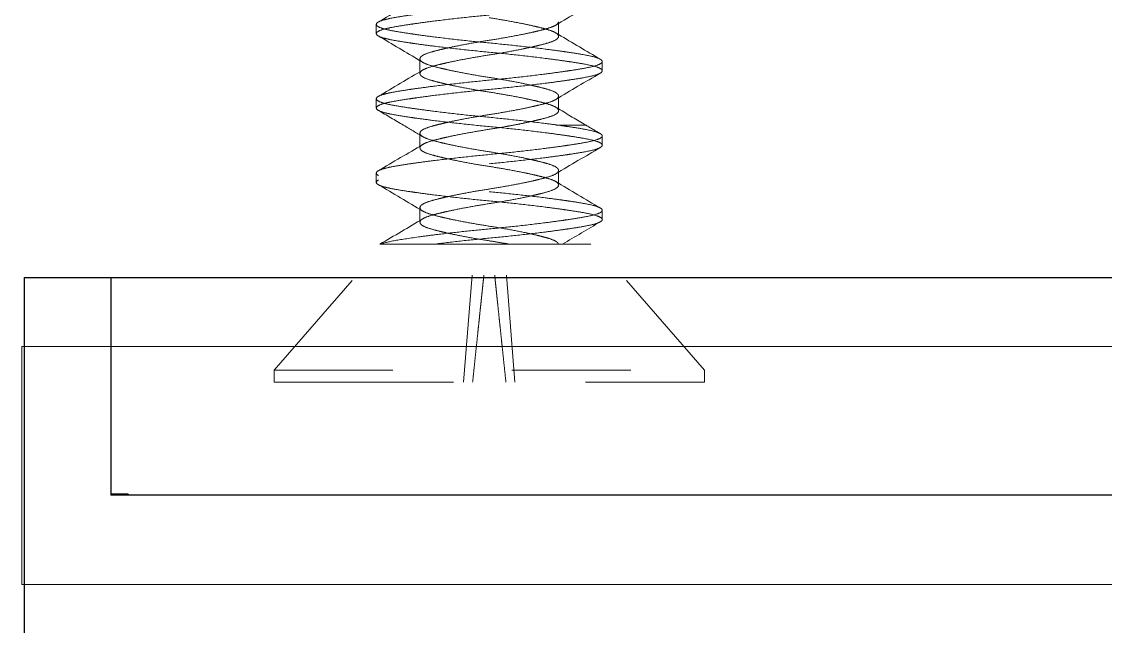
# Model space of a CAD drawing. Header units: inches. Extents: x 1.06 to 4.68, y 2.75 to 9.78.
# Drawn here: x 1.938 to 2.85, y 7.828 to 8.337 of the extents above; entities that cross this region are included whole.
import ezdxf

# ---------------------------------------------------------------- set-up
doc = ezdxf.new("R2010")
doc.units = ezdxf.units.IN
doc.header["$LTSCALE"] = 0.5
doc.header["$MEASUREMENT"] = 0
doc.linetypes.add('HIDDEN2', pattern=[0.1875, 0.125, -0.0625])
for name, color, linetype, lineweight in [('SHADE-BRACKET', 7, 'Continuous', 30), ('SHADE-BRACKET_SCREW', 7, 'Continuous', 5), ('SUB-BRACKET', 7, 'Continuous', 18), ('SUB-BRACKET_HARDWARE', 7, 'HIDDEN2', 5)]:
    doc.layers.add(name, color=color, linetype=linetype, lineweight=lineweight)

# ---------------------------------------------------------------- blocks, each defined once
blk = doc.blocks.new('SCREW1-085582')
at = {"layer": 'SUB-BRACKET_HARDWARE', "extrusion": (1, 6.12323e-17, 0)}
for p, q in [((9.97758, 2.21078), (9.97758, 2.20298)), ((10.13086, 2.21151), (10.13086, 2.21302)), ((10.13086, 2.20073), (10.13086, 2.21151)), ((10.0143, 2.17099), (10.0143, 2.18177)), ((10.16758, 2.17172), (10.16758, 2.17953)), ((10.0143, 2.16948), (10.0143, 2.17099)), ((9.97758, 2.14828), (9.97758, 2.14048)), ((10.13086, 2.14901), (10.13086, 2.15052)), ((10.13086, 2.13823), (10.13086, 2.14901)), ((10.12851, 2.126), (10.12847, 2.126)), ((10.15396, 2.126), (10.12851, 2.126)), ((10.0143, 2.10698), (10.0143, 2.11927)), ((10.16758, 2.10922), (10.16758, 2.11703)), ((10.13086, 2.07573), (10.13086, 2.08802)), ((9.97758, 2.08578), (9.97758, 2.07798)), ((10.12851, 2.063), (10.12847, 2.063)), ((10.0143, 2.04448), (10.0143, 2.05677)), ((10.16758, 2.04672), (10.16758, 2.05453)), ((9.89158, 1.92), (9.98372, 2.026)), ((10.02594, 2.026), (9.98089, 2.026)), ((10.05795, 2.026), (10.16143, 2.026)), ((10.25358, 1.92), (10.16143, 2.026)), ((10.05096, 1.91), (10.0582, 2)), ((10.09419, 1.91), (10.08695, 2)), ((9.89158, 1.92), (10.25358, 1.92)), ((9.89158, 1.91), (9.89158, 1.92)), ((10.25358, 1.91), (10.25358, 1.92)), ((9.94255, 1.91), (9.89158, 1.91)), ((9.94255, 1.91), (10.1021, 1.91)), ((10.25358, 1.91), (10.10211, 1.91))]:
    blk.add_line(p, q, dxfattribs=at)
at = {"layer": 'SUB-BRACKET_HARDWARE'}
for points in [[(9.97919, 2.21269), (9.99172, 2.22005), (10.00423, 2.22743), (10.01667, 2.23492)], [(10.16596, 2.23231), (10.15344, 2.22495), (10.14092, 2.21757), (10.12849, 2.21008)], [(10.0143, 2.18026), (10.00264, 2.18726), (9.99092, 2.19417), (9.97919, 2.20106)], [(10.12849, 2.20367), (10.12928, 2.20319), (10.13007, 2.20271), (10.13086, 2.20224)], [(10.13086, 2.20224), (10.14251, 2.19524), (10.15423, 2.18833), (10.16596, 2.18144)], [(10.01667, 2.17883), (10.01588, 2.17931), (10.01509, 2.17979), (10.0143, 2.18026)], [(9.97919, 2.15019), (9.99172, 2.15755), (10.00423, 2.16493), (10.01667, 2.17242)], [(10.16596, 2.16981), (10.15344, 2.16245), (10.14092, 2.15507), (10.12849, 2.14758)], [(10.00049, 2.126), (9.9934, 2.1302), (9.9863, 2.13439), (9.97919, 2.13856)], [(10.12849, 2.14117), (10.12928, 2.14069), (10.13007, 2.14021), (10.13086, 2.13974)], [(10.13086, 2.13974), (10.13854, 2.13513), (10.14625, 2.13055), (10.15397, 2.126)], [(10.01667, 2.11633), (10.01129, 2.11957), (10.0059, 2.12279), (10.00049, 2.126)], [(10.15397, 2.126), (10.15796, 2.12364), (10.16196, 2.12129), (10.16596, 2.11894)], [(9.97919, 2.08769), (9.99172, 2.09505), (10.00423, 2.10243), (10.01667, 2.10992)], [(10.16596, 2.10731), (10.15344, 2.09995), (10.14092, 2.09257), (10.12849, 2.08508)], [(10.12849, 2.07867), (10.14092, 2.07118), (10.15344, 2.0638), (10.16596, 2.05644)], [(10.01667, 2.05383), (10.00423, 2.06132), (9.99172, 2.0687), (9.97919, 2.07606)], [(9.98058, 2.026), (9.99264, 2.03309), (10.00469, 2.04021), (10.01667, 2.04742)], [(10.16596, 2.04481), (10.15535, 2.03858), (10.14474, 2.03232), (10.13418, 2.026)], [(9.98058, 2.026), (9.98058, 2.026), (9.98068, 2.026), (9.98089, 2.026)], [(10.05779, 2.026), (10.05784, 2.026), (10.0579, 2.026), (10.05795, 2.026)]]:
    blk.add_open_spline(points, degree=3, dxfattribs=at)
for points, knots in [([(10.07258, 2.2264), (10.0645, 2.22563), (10.05646, 2.22478), (10.0406, 2.22304), (10.03286, 2.22217), (10.02078, 2.22065), (10.01619, 2.22003), (10.00949, 2.21909), (10.00719, 2.21876), (10.00059, 2.21778), (9.99664, 2.21715), (9.98981, 2.21592), (9.98694, 2.21532), (9.98231, 2.21408), (9.98055, 2.21345), (9.97818, 2.21213), (9.97758, 2.21145), (9.97758, 2.21078)], [0.3815365, 0.3815365, 0.3815365, 0.3815365, 0.4434408, 0.4434408, 0.5072035, 0.5072035, 0.5499758, 0.5499758, 0.5739351, 0.5739351, 0.6219117, 0.6219117, 0.6691274, 0.6691274, 0.7158819, 0.7158819, 0.7631942, 0.7631942, 0.7631942, 0.7631942]), ([(9.97919, 2.20106), (9.97812, 2.20169), (9.97758, 2.20233), (9.97758, 2.20366), (9.97818, 2.20434), (9.98056, 2.20565), (9.98231, 2.20628), (9.98694, 2.20751), (9.98982, 2.20812), (9.99665, 2.20935), (10.0006, 2.20998), (10.0072, 2.21096), (10.0095, 2.2113), (10.0162, 2.21224), (10.02079, 2.21285), (10.03287, 2.21438), (10.0406, 2.21532), (10.05646, 2.21705), (10.0645, 2.21784), (10.07258, 2.2186)], [0, 0, 0, 0, 0.0449162, 0.0449162, 0.0922439, 0.0922439, 0.138959, 0.138959, 0.1861917, 0.1861917, 0.2341723, 0.2341723, 0.258129, 0.258129, 0.3008839, 0.3008839, 0.3645991, 0.3645991, 0.4264273, 0.4264273, 0.4264273, 0.4264273]), ([(10.13086, 2.20073), (10.13086, 2.20125), (10.13064, 2.20177), (10.12977, 2.2028), (10.12913, 2.2033), (10.12663, 2.20473), (10.12422, 2.20562), (10.11903, 2.20714), (10.11664, 2.20776), (10.11262, 2.20873), (10.1112, 2.20906), (10.10708, 2.21), (10.10426, 2.21062), (10.09687, 2.21214), (10.09213, 2.21302), (10.08243, 2.21475), (10.07751, 2.21558), (10.07258, 2.21635)], [0, 0, 0, 0, 0.0226388, 0.0226388, 0.0448959, 0.0448959, 0.0881832, 0.0881832, 0.1173172, 0.1173172, 0.1322566, 0.1322566, 0.1586672, 0.1586672, 0.1980544, 0.1980544, 0.2361661, 0.2361661, 0.2361661, 0.2361661]), ([(9.97758, 2.21078), (9.97758, 2.21077), (9.97758, 2.21077), (9.97758, 2.21009), (9.97818, 2.20941), (9.98056, 2.2081), (9.98231, 2.20747), (9.98694, 2.20624), (9.98982, 2.20563), (9.99665, 2.2044), (10.0006, 2.20377), (10.0072, 2.20279), (10.0095, 2.20245), (10.0162, 2.20151), (10.02079, 2.2009), (10.03287, 2.19937), (10.0406, 2.19843), (10.05646, 2.1967), (10.0645, 2.19591), (10.07258, 2.19515)], [0, 0, 0, 0, 0.0000258, 0.0000258, 0.0473536, 0.0473536, 0.0940686, 0.0940686, 0.1413013, 0.1413013, 0.1892819, 0.1892819, 0.2132386, 0.2132386, 0.2559934, 0.2559934, 0.3197086, 0.3197086, 0.3815365, 0.3815365, 0.3815365, 0.3815365]), ([(10.12849, 2.21008), (10.12842, 2.21004), (10.12835, 2.21), (10.12663, 2.20902), (10.12422, 2.20813), (10.11903, 2.20661), (10.11664, 2.20599), (10.11262, 2.20502), (10.1112, 2.20469), (10.10708, 2.20375), (10.10426, 2.20313), (10.09687, 2.20161), (10.09213, 2.20073), (10.08243, 2.199), (10.07751, 2.19817), (10.07258, 2.1974)], [0.0430571, 0.0430571, 0.0430571, 0.0430571, 0.0448959, 0.0448959, 0.0881832, 0.0881832, 0.1173172, 0.1173172, 0.1322566, 0.1322566, 0.1586674, 0.1586674, 0.1980551, 0.1980551, 0.2361669, 0.2361669, 0.2361669, 0.2361669]), ([(10.13086, 2.21302), (10.13086, 2.2125), (10.13064, 2.21198), (10.1298, 2.211), (10.12923, 2.21053), (10.12849, 2.21008)], [0, 0, 0, 0, 0.02263878, 0.02263878, 0.04305706, 0.04305706, 0.04305706, 0.04305706]), ([(10.07258, 2.18735), (10.0645, 2.18812), (10.05646, 2.18897), (10.0406, 2.19071), (10.03286, 2.19158), (10.02078, 2.1931), (10.01619, 2.19372), (10.00949, 2.19466), (10.00719, 2.19499), (10.00059, 2.19597), (9.99664, 2.1966), (9.98981, 2.19783), (9.98694, 2.19843), (9.98231, 2.19967), (9.98055, 2.2003), (9.97931, 2.20099), (9.97925, 2.20103), (9.97919, 2.20106)], [0.4264273, 0.4264273, 0.4264273, 0.4264273, 0.4883309, 0.4883309, 0.5520931, 0.5520931, 0.594865, 0.594865, 0.6188243, 0.6188243, 0.6668009, 0.6668009, 0.7140166, 0.7140166, 0.7607711, 0.7607711, 0.7631931, 0.7631931, 0.7631931, 0.7631931]), ([(10.07258, 2.1974), (10.0677, 2.19665), (10.06285, 2.19586), (10.05326, 2.19416), (10.04857, 2.19325), (10.04124, 2.19174), (10.03844, 2.19114), (10.03433, 2.1902), (10.03289, 2.18986), (10.02884, 2.18888), (10.02643, 2.18826), (10.02113, 2.18674), (10.01865, 2.18583), (10.01608, 2.18439), (10.01542, 2.18388), (10.01452, 2.18284), (10.0143, 2.18231), (10.0143, 2.18177)], [0, 0, 0, 0, 0.0376135, 0.0376135, 0.07652, 0.07652, 0.1026338, 0.1026338, 0.1175837, 0.1175837, 0.1467465, 0.1467465, 0.1906976, 0.1906976, 0.213293, 0.213293, 0.2362867, 0.2362867, 0.2362867, 0.2362867]), ([(10.07258, 2.1851), (10.07745, 2.18585), (10.0823, 2.18664), (10.09189, 2.18834), (10.09658, 2.18925), (10.10391, 2.19076), (10.1067, 2.19136), (10.11082, 2.1923), (10.11226, 2.19263), (10.11631, 2.19361), (10.11872, 2.19423), (10.12403, 2.19576), (10.12651, 2.19667), (10.12908, 2.19811), (10.12974, 2.19862), (10.13063, 2.19966), (10.13086, 2.20019), (10.13086, 2.20073)], [0, 0, 0, 0, 0.0376006, 0.0376006, 0.0764939, 0.0764939, 0.1025993, 0.1025993, 0.1175492, 0.1175492, 0.1467119, 0.1467119, 0.1906799, 0.1906799, 0.2132836, 0.2132836, 0.2362862, 0.2362862, 0.2362862, 0.2362862]), ([(10.07258, 2.19515), (10.08065, 2.19438), (10.08868, 2.19353), (10.10453, 2.1918), (10.11226, 2.19092), (10.12433, 2.18941), (10.12892, 2.18879), (10.13562, 2.18785), (10.13793, 2.18752), (10.14442, 2.18656), (10.14828, 2.18594), (10.15673, 2.18442), (10.16067, 2.18354), (10.16443, 2.18221), (10.1653, 2.18183), (10.16596, 2.18144)], [-0.3815436, -0.3815436, -0.3815436, -0.3815436, -0.3197221, -0.3197221, -0.2560438, -0.2560438, -0.2133263, -0.2133263, -0.1893768, -0.1893768, -0.1426269, -0.1426269, -0.072576, -0.072576, -0.0448557, -0.0448557, -0.0448557, -0.0448557]), ([(10.16758, 2.17172), (10.16758, 2.17225), (10.16722, 2.17278), (10.1658, 2.17381), (10.16475, 2.1743), (10.16068, 2.17572), (10.15675, 2.17662), (10.1483, 2.17813), (10.14444, 2.17874), (10.13795, 2.17972), (10.13565, 2.18005), (10.12895, 2.18099), (10.12436, 2.1816), (10.11229, 2.18314), (10.10455, 2.18407), (10.08869, 2.1858), (10.08065, 2.18659), (10.07258, 2.18735)], [-0.3815946, -0.3815946, -0.3815946, -0.3815946, -0.3450167, -0.3450167, -0.3090356, -0.3090356, -0.2390069, -0.2390069, -0.1922329, -0.1922329, -0.1682763, -0.1682763, -0.1255268, -0.1255268, -0.0618199, -0.0618199, 0, 0, 0, 0]), ([(10.0143, 2.18177), (10.0143, 2.18125), (10.01452, 2.18073), (10.01539, 2.1797), (10.01603, 2.1792), (10.01853, 2.17777), (10.02094, 2.17688), (10.02613, 2.17536), (10.02852, 2.17474), (10.03253, 2.17377), (10.03396, 2.17344), (10.03808, 2.1725), (10.0409, 2.17188), (10.04829, 2.17036), (10.05303, 2.16948), (10.06273, 2.16775), (10.06764, 2.16692), (10.07258, 2.16615)], [0, 0, 0, 0, 0.0226388, 0.0226388, 0.0448959, 0.0448959, 0.0881832, 0.0881832, 0.1173171, 0.1173171, 0.1322566, 0.1322566, 0.1586674, 0.1586674, 0.198055, 0.198055, 0.2361669, 0.2361669, 0.2361669, 0.2361669]), ([(10.01667, 2.17242), (10.01674, 2.17246), (10.01681, 2.1725), (10.01853, 2.17348), (10.02094, 2.17437), (10.02613, 2.17589), (10.02852, 2.17651), (10.03253, 2.17748), (10.03396, 2.17781), (10.03808, 2.17875), (10.0409, 2.17937), (10.04829, 2.18089), (10.05303, 2.18177), (10.06273, 2.1835), (10.06764, 2.18433), (10.07258, 2.1851)], [0.0430571, 0.0430571, 0.0430571, 0.0430571, 0.0448959, 0.0448959, 0.0881832, 0.0881832, 0.1173172, 0.1173172, 0.1322566, 0.1322566, 0.1586672, 0.1586672, 0.1980544, 0.1980544, 0.2361661, 0.2361661, 0.2361661, 0.2361661]), ([(10.16758, 2.17953), (10.16758, 2.179), (10.16722, 2.17847), (10.1658, 2.17744), (10.16475, 2.17695), (10.16068, 2.17553), (10.15675, 2.17463), (10.1483, 2.17312), (10.14444, 2.17251), (10.13795, 2.17153), (10.13565, 2.1712), (10.12895, 2.17026), (10.12436, 2.16965), (10.11229, 2.16811), (10.10455, 2.16718), (10.08869, 2.16545), (10.08065, 2.16466), (10.07258, 2.1639)], [-0.3815953, -0.3815953, -0.3815953, -0.3815953, -0.3450175, -0.3450175, -0.3090364, -0.3090364, -0.2390077, -0.2390077, -0.1922337, -0.1922337, -0.1682771, -0.1682771, -0.1255273, -0.1255273, -0.0618201, -0.0618201, 0, 0, 0, 0]), ([(10.16596, 2.18144), (10.16616, 2.18132), (10.16634, 2.18121), (10.16722, 2.18057), (10.16758, 2.18005), (10.16758, 2.17953)], [-0.04485565, -0.04485565, -0.04485565, -0.04485565, -0.03658698, -0.03658698, 0, 0, 0, 0]), ([(10.0143, 2.16948), (10.0143, 2.17), (10.01452, 2.17052), (10.01535, 2.1715), (10.01592, 2.17197), (10.01667, 2.17242)], [0, 0, 0, 0, 0.02263878, 0.02263878, 0.04305706, 0.04305706, 0.04305706, 0.04305706]), ([(10.07258, 2.15385), (10.0677, 2.1546), (10.06285, 2.15539), (10.05327, 2.15709), (10.04858, 2.158), (10.04125, 2.15951), (10.03845, 2.16011), (10.03434, 2.16105), (10.0329, 2.16138), (10.02885, 2.16236), (10.02644, 2.16298), (10.02113, 2.16451), (10.01865, 2.16542), (10.01608, 2.16686), (10.01542, 2.16737), (10.01452, 2.16841), (10.0143, 2.16894), (10.0143, 2.16948)], [0, 0, 0, 0, 0.0376006, 0.0376006, 0.0764939, 0.0764939, 0.1025993, 0.1025993, 0.1175492, 0.1175492, 0.1467119, 0.1467119, 0.1906799, 0.1906799, 0.2132836, 0.2132836, 0.2362862, 0.2362862, 0.2362862, 0.2362862]), ([(10.07258, 2.1561), (10.08065, 2.15687), (10.08869, 2.15772), (10.10455, 2.15945), (10.11228, 2.16033), (10.12436, 2.16184), (10.12895, 2.16247), (10.13565, 2.16341), (10.13795, 2.16374), (10.14444, 2.1647), (10.1483, 2.16531), (10.15675, 2.16683), (10.16068, 2.16771), (10.16475, 2.16915), (10.1658, 2.16965), (10.16722, 2.17068), (10.16758, 2.1712), (10.16758, 2.17172)], [-0.3815446, -0.3815446, -0.3815446, -0.3815446, -0.3196871, -0.3196871, -0.255972, -0.255972, -0.213231, -0.213231, -0.1892809, -0.1892809, -0.1425291, -0.1425291, -0.0725262, -0.0725262, -0.0365615, -0.0365615, 0, 0, 0, 0]), ([(10.07258, 2.1639), (10.0645, 2.16313), (10.05646, 2.16228), (10.0406, 2.16054), (10.03286, 2.15967), (10.02078, 2.15815), (10.01619, 2.15753), (10.00949, 2.15659), (10.00719, 2.15626), (10.00059, 2.15528), (9.99664, 2.15465), (9.98981, 2.15342), (9.98694, 2.15282), (9.98231, 2.15158), (9.98055, 2.15095), (9.97818, 2.14963), (9.97758, 2.14895), (9.97758, 2.14828)], [0.3815365, 0.3815365, 0.3815365, 0.3815365, 0.4434408, 0.4434408, 0.5072035, 0.5072035, 0.5499758, 0.5499758, 0.5739351, 0.5739351, 0.6219117, 0.6219117, 0.6691274, 0.6691274, 0.7158819, 0.7158819, 0.7631942, 0.7631942, 0.7631942, 0.7631942]), ([(10.07258, 2.16615), (10.07746, 2.1654), (10.08231, 2.16461), (10.0919, 2.16291), (10.09659, 2.162), (10.10392, 2.16049), (10.10671, 2.15989), (10.11083, 2.15895), (10.11227, 2.15861), (10.11631, 2.15763), (10.11873, 2.15701), (10.12403, 2.15549), (10.12651, 2.15458), (10.12908, 2.15314), (10.12974, 2.15263), (10.13063, 2.15159), (10.13086, 2.15106), (10.13086, 2.15052)], [0, 0, 0, 0, 0.0376135, 0.0376135, 0.07652, 0.07652, 0.1026339, 0.1026339, 0.1175837, 0.1175837, 0.1467465, 0.1467465, 0.1906977, 0.1906977, 0.213293, 0.213293, 0.2362867, 0.2362867, 0.2362867, 0.2362867]), ([(9.97919, 2.13856), (9.97812, 2.13919), (9.97758, 2.13983), (9.97758, 2.14116), (9.97818, 2.14184), (9.98056, 2.14315), (9.98231, 2.14378), (9.98694, 2.14501), (9.98982, 2.14562), (9.99665, 2.14685), (10.0006, 2.14748), (10.0072, 2.14846), (10.0095, 2.1488), (10.0162, 2.14974), (10.02079, 2.15035), (10.03287, 2.15188), (10.0406, 2.15282), (10.05646, 2.15455), (10.0645, 2.15534), (10.07258, 2.1561)], [0, 0, 0, 0, 0.0449162, 0.0449162, 0.0922439, 0.0922439, 0.138959, 0.138959, 0.1861917, 0.1861917, 0.2341723, 0.2341723, 0.258129, 0.258129, 0.3008839, 0.3008839, 0.3645991, 0.3645991, 0.4264273, 0.4264273, 0.4264273, 0.4264273]), ([(10.13086, 2.13823), (10.13086, 2.13875), (10.13064, 2.13927), (10.12977, 2.1403), (10.12913, 2.1408), (10.12663, 2.14223), (10.12422, 2.14312), (10.11903, 2.14464), (10.11664, 2.14526), (10.11262, 2.14623), (10.1112, 2.14656), (10.10708, 2.1475), (10.10426, 2.14812), (10.09687, 2.14964), (10.09213, 2.15052), (10.08243, 2.15225), (10.07751, 2.15308), (10.07258, 2.15385)], [0, 0, 0, 0, 0.0226388, 0.0226388, 0.0448959, 0.0448959, 0.0881832, 0.0881832, 0.1173172, 0.1173172, 0.1322566, 0.1322566, 0.1586672, 0.1586672, 0.1980544, 0.1980544, 0.2361661, 0.2361661, 0.2361661, 0.2361661]), ([(9.97758, 2.14828), (9.97758, 2.14827), (9.97758, 2.14827), (9.97758, 2.14759), (9.97818, 2.14691), (9.98056, 2.1456), (9.98231, 2.14497), (9.98694, 2.14374), (9.98982, 2.14313), (9.99665, 2.1419), (10.0006, 2.14127), (10.0072, 2.14029), (10.0095, 2.13995), (10.0162, 2.13901), (10.02079, 2.1384), (10.03287, 2.13687), (10.0406, 2.13593), (10.05646, 2.1342), (10.0645, 2.13341), (10.07258, 2.13265)], [0, 0, 0, 0, 0.0000258, 0.0000258, 0.0473536, 0.0473536, 0.0940686, 0.0940686, 0.1413013, 0.1413013, 0.1892819, 0.1892819, 0.2132386, 0.2132386, 0.2559934, 0.2559934, 0.3197086, 0.3197086, 0.3815365, 0.3815365, 0.3815365, 0.3815365]), ([(10.12849, 2.14758), (10.12842, 2.14754), (10.12835, 2.1475), (10.12663, 2.14652), (10.12422, 2.14563), (10.11903, 2.14411), (10.11664, 2.14349), (10.11262, 2.14252), (10.1112, 2.14219), (10.10708, 2.14125), (10.10426, 2.14063), (10.09687, 2.13911), (10.09213, 2.13823), (10.08243, 2.1365), (10.07751, 2.13567), (10.07258, 2.1349)], [0.0430571, 0.0430571, 0.0430571, 0.0430571, 0.0448959, 0.0448959, 0.0881832, 0.0881832, 0.1173172, 0.1173172, 0.1322566, 0.1322566, 0.1586674, 0.1586674, 0.1980551, 0.1980551, 0.2361669, 0.2361669, 0.2361669, 0.2361669]), ([(10.13086, 2.15052), (10.13086, 2.15), (10.13064, 2.14948), (10.1298, 2.1485), (10.12923, 2.14803), (10.12849, 2.14758)], [0, 0, 0, 0, 0.02263878, 0.02263878, 0.04305706, 0.04305706, 0.04305706, 0.04305706]), ([(10.07258, 2.12485), (10.0645, 2.12562), (10.05646, 2.12647), (10.0406, 2.12821), (10.03286, 2.12908), (10.02078, 2.1306), (10.01619, 2.13122), (10.00949, 2.13216), (10.00719, 2.13249), (10.00059, 2.13347), (9.99664, 2.1341), (9.98981, 2.13533), (9.98694, 2.13593), (9.98231, 2.13717), (9.98055, 2.1378), (9.97931, 2.13849), (9.97925, 2.13853), (9.97919, 2.13856)], [0.4264273, 0.4264273, 0.4264273, 0.4264273, 0.4883309, 0.4883309, 0.5520931, 0.5520931, 0.594865, 0.594865, 0.6188243, 0.6188243, 0.6668009, 0.6668009, 0.7140166, 0.7140166, 0.7607711, 0.7607711, 0.7631931, 0.7631931, 0.7631931, 0.7631931]), ([(10.07258, 2.1349), (10.0677, 2.13415), (10.06285, 2.13336), (10.05326, 2.13166), (10.04857, 2.13075), (10.04124, 2.12924), (10.03844, 2.12864), (10.03433, 2.1277), (10.03289, 2.12736), (10.03007, 2.12668), (10.02869, 2.12634), (10.0274, 2.126)], [0, 0, 0, 0, 0.0376135, 0.0376135, 0.07652, 0.07652, 0.1026338, 0.1026338, 0.1175837, 0.1175837, 0.1334097, 0.1334097, 0.1334097, 0.1334097]), ([(10.07258, 2.13265), (10.08065, 2.13188), (10.08868, 2.13103), (10.10453, 2.1293), (10.11226, 2.12842), (10.12433, 2.12691), (10.12892, 2.12629), (10.13562, 2.12535), (10.13793, 2.12502), (10.14442, 2.12406), (10.14828, 2.12344), (10.15673, 2.12192), (10.16067, 2.12104), (10.16475, 2.1196), (10.1658, 2.1191), (10.16722, 2.11807), (10.16758, 2.11755), (10.16758, 2.11703)], [-0.3815436, -0.3815436, -0.3815436, -0.3815436, -0.3197221, -0.3197221, -0.2560438, -0.2560438, -0.2133263, -0.2133263, -0.1893768, -0.1893768, -0.1426269, -0.1426269, -0.072576, -0.072576, -0.036587, -0.036587, 0, 0, 0, 0]), ([(10.09261, 2.126), (10.09549, 2.12654), (10.09828, 2.1271), (10.10391, 2.12826), (10.1067, 2.12886), (10.11082, 2.1298), (10.11226, 2.13013), (10.11631, 2.13111), (10.11872, 2.13173), (10.12403, 2.13326), (10.12651, 2.13417), (10.12908, 2.13561), (10.12974, 2.13612), (10.13063, 2.13716), (10.13086, 2.13769), (10.13086, 2.13823)], [0.0527244, 0.0527244, 0.0527244, 0.0527244, 0.0764939, 0.0764939, 0.1025993, 0.1025993, 0.1175492, 0.1175492, 0.1467119, 0.1467119, 0.1906799, 0.1906799, 0.2132836, 0.2132836, 0.2362862, 0.2362862, 0.2362862, 0.2362862]), ([(10.0274, 2.126), (10.02631, 2.12571), (10.02528, 2.12543), (10.02113, 2.12424), (10.01865, 2.12333), (10.01608, 2.12189), (10.01542, 2.12138), (10.01452, 2.12034), (10.0143, 2.11981), (10.0143, 2.11927)], [0.1334097, 0.1334097, 0.1334097, 0.1334097, 0.1467465, 0.1467465, 0.1906976, 0.1906976, 0.213293, 0.213293, 0.2362867, 0.2362867, 0.2362867, 0.2362867]), ([(10.07258, 2.1226), (10.07745, 2.12335), (10.0823, 2.12414), (10.08891, 2.12531), (10.09078, 2.12565), (10.09261, 2.126)], [0, 0, 0, 0, 0.03760065, 0.03760065, 0.05272436, 0.05272436, 0.05272436, 0.05272436]), ([(10.16758, 2.10922), (10.16758, 2.10975), (10.16722, 2.11028), (10.1658, 2.11131), (10.16475, 2.1118), (10.16068, 2.11322), (10.15675, 2.11412), (10.1483, 2.11563), (10.14444, 2.11624), (10.13795, 2.11722), (10.13565, 2.11755), (10.12895, 2.11849), (10.12436, 2.1191), (10.11229, 2.12064), (10.10455, 2.12157), (10.08869, 2.1233), (10.08065, 2.12409), (10.07258, 2.12485)], [-0.3815946, -0.3815946, -0.3815946, -0.3815946, -0.3450167, -0.3450167, -0.3090356, -0.3090356, -0.239007, -0.239007, -0.192233, -0.192233, -0.1682763, -0.1682763, -0.1255268, -0.1255268, -0.0618199, -0.0618199, 0, 0, 0, 0]), ([(10.0143, 2.10698), (10.0143, 2.1075), (10.01452, 2.10802), (10.01539, 2.10905), (10.01603, 2.10955), (10.01853, 2.11098), (10.02094, 2.11187), (10.02613, 2.11339), (10.02852, 2.11401), (10.03253, 2.11498), (10.03396, 2.11531), (10.03808, 2.11625), (10.0409, 2.11687), (10.04829, 2.11839), (10.05303, 2.11927), (10.06273, 2.121), (10.06764, 2.12183), (10.07258, 2.1226)], [0, 0, 0, 0, 0.0226388, 0.0226388, 0.0448959, 0.0448959, 0.0881832, 0.0881832, 0.1173172, 0.1173172, 0.1322566, 0.1322566, 0.1586672, 0.1586672, 0.1980544, 0.1980544, 0.2361661, 0.2361661, 0.2361661, 0.2361661]), ([(10.0143, 2.11927), (10.0143, 2.11875), (10.01452, 2.11823), (10.01539, 2.1172), (10.01603, 2.1167), (10.01853, 2.11527), (10.02094, 2.11438), (10.02613, 2.11286), (10.02852, 2.11224), (10.03253, 2.11127), (10.03396, 2.11094), (10.03808, 2.11), (10.0409, 2.10938), (10.04829, 2.10786), (10.05303, 2.10698), (10.06273, 2.10525), (10.06764, 2.10442), (10.07258, 2.10365)], [0, 0, 0, 0, 0.0226388, 0.0226388, 0.0448959, 0.0448959, 0.0881832, 0.0881832, 0.1173172, 0.1173172, 0.1322566, 0.1322566, 0.1586674, 0.1586674, 0.1980551, 0.1980551, 0.2361669, 0.2361669, 0.2361669, 0.2361669]), ([(10.16758, 2.11703), (10.16758, 2.1165), (10.16722, 2.11597), (10.1658, 2.11494), (10.16475, 2.11445), (10.16068, 2.11303), (10.15675, 2.11213), (10.1483, 2.11062), (10.14444, 2.11001), (10.13795, 2.10903), (10.13565, 2.1087), (10.12895, 2.10776), (10.12436, 2.10715), (10.11229, 2.10561), (10.10455, 2.10468), (10.08869, 2.10295), (10.08065, 2.10216), (10.07258, 2.1014)], [-0.3815953, -0.3815953, -0.3815953, -0.3815953, -0.3450175, -0.3450175, -0.3090364, -0.3090364, -0.2390077, -0.2390077, -0.1922337, -0.1922337, -0.1682771, -0.1682771, -0.1255273, -0.1255273, -0.0618201, -0.0618201, 0, 0, 0, 0]), ([(10.07258, 2.09135), (10.0677, 2.0921), (10.06285, 2.09289), (10.05327, 2.09459), (10.04858, 2.0955), (10.04125, 2.09701), (10.03845, 2.09761), (10.03434, 2.09855), (10.0329, 2.09888), (10.02885, 2.09986), (10.02644, 2.10048), (10.02113, 2.10201), (10.01865, 2.10292), (10.01608, 2.10436), (10.01542, 2.10487), (10.01452, 2.10591), (10.0143, 2.10644), (10.0143, 2.10698)], [0, 0, 0, 0, 0.0376006, 0.0376006, 0.0764939, 0.0764939, 0.1025993, 0.1025993, 0.1175492, 0.1175492, 0.1467119, 0.1467119, 0.1906799, 0.1906799, 0.2132836, 0.2132836, 0.2362862, 0.2362862, 0.2362862, 0.2362862]), ([(10.07258, 2.0936), (10.08065, 2.09437), (10.08869, 2.09522), (10.10455, 2.09695), (10.11228, 2.09783), (10.12436, 2.09934), (10.12895, 2.09997), (10.13565, 2.10091), (10.13795, 2.10124), (10.14444, 2.1022), (10.1483, 2.10281), (10.15675, 2.10433), (10.16068, 2.10521), (10.16475, 2.10665), (10.1658, 2.10715), (10.16722, 2.10818), (10.16758, 2.1087), (10.16758, 2.10922)], [-0.3815446, -0.3815446, -0.3815446, -0.3815446, -0.3196871, -0.3196871, -0.255972, -0.255972, -0.213231, -0.213231, -0.1892809, -0.1892809, -0.1425291, -0.1425291, -0.0725262, -0.0725262, -0.0365615, -0.0365615, 0, 0, 0, 0]), ([(10.07258, 2.1014), (10.0645, 2.10063), (10.05646, 2.09978), (10.0406, 2.09804), (10.03286, 2.09717), (10.02078, 2.09565), (10.01619, 2.09503), (10.00949, 2.09409), (10.00719, 2.09376), (10.00059, 2.09278), (9.99664, 2.09215), (9.98981, 2.09092), (9.98694, 2.09032), (9.98231, 2.08908), (9.98055, 2.08845), (9.97818, 2.08713), (9.97758, 2.08645), (9.97758, 2.08509), (9.97818, 2.08441), (9.98056, 2.0831), (9.98231, 2.08247), (9.98694, 2.08124), (9.98982, 2.08063), (9.99665, 2.0794), (10.0006, 2.07877), (10.0072, 2.07779), (10.0095, 2.07745), (10.0162, 2.07651), (10.02079, 2.0759), (10.03287, 2.07437), (10.0406, 2.07343), (10.05646, 2.0717), (10.0645, 2.07091), (10.07258, 2.07015)], [0, 0, 0, 0, 0.0619043, 0.0619043, 0.125667, 0.125667, 0.1684394, 0.1684394, 0.1923986, 0.1923986, 0.2403752, 0.2403752, 0.2875909, 0.2875909, 0.3343454, 0.3343454, 0.3816836, 0.3816836, 0.4290113, 0.4290113, 0.4757263, 0.4757263, 0.522959, 0.522959, 0.5709396, 0.5709396, 0.5948963, 0.5948963, 0.6376512, 0.6376512, 0.7013663, 0.7013663, 0.7631942, 0.7631942, 0.7631942, 0.7631942]), ([(10.07258, 2.10365), (10.07746, 2.1029), (10.08231, 2.10211), (10.0919, 2.10041), (10.09659, 2.0995), (10.10392, 2.09799), (10.10671, 2.09739), (10.11083, 2.09645), (10.11227, 2.09611), (10.11631, 2.09513), (10.11873, 2.09451), (10.12403, 2.09299), (10.12651, 2.09208), (10.12908, 2.09064), (10.12974, 2.09013), (10.13063, 2.08909), (10.13086, 2.08856), (10.13086, 2.08802)], [0, 0, 0, 0, 0.0376135, 0.0376135, 0.07652, 0.07652, 0.1026338, 0.1026338, 0.1175837, 0.1175837, 0.1467465, 0.1467465, 0.1906976, 0.1906976, 0.213293, 0.213293, 0.2362867, 0.2362867, 0.2362867, 0.2362867]), ([(10.07258, 2.06235), (10.0645, 2.06312), (10.05646, 2.06397), (10.0406, 2.06571), (10.03286, 2.06658), (10.02078, 2.0681), (10.01619, 2.06872), (10.00949, 2.06966), (10.00719, 2.06999), (10.00059, 2.07097), (9.99664, 2.0716), (9.98981, 2.07283), (9.98694, 2.07343), (9.98231, 2.07467), (9.98055, 2.0753), (9.97818, 2.07662), (9.97758, 2.0773), (9.97758, 2.07866), (9.97818, 2.07934), (9.98056, 2.08065), (9.98231, 2.08128), (9.98694, 2.08251), (9.98982, 2.08312), (9.99665, 2.08435), (10.0006, 2.08498), (10.0072, 2.08596), (10.0095, 2.0863), (10.0162, 2.08724), (10.02079, 2.08785), (10.03287, 2.08938), (10.0406, 2.09032), (10.05646, 2.09205), (10.0645, 2.09284), (10.07258, 2.0936)], [0, 0, 0, 0, 0.0619036, 0.0619036, 0.1256658, 0.1256658, 0.1684378, 0.1684378, 0.192397, 0.192397, 0.2403736, 0.2403736, 0.2875894, 0.2875894, 0.3343438, 0.3343438, 0.381682, 0.381682, 0.4290097, 0.4290097, 0.4757248, 0.4757248, 0.5229575, 0.5229575, 0.570938, 0.570938, 0.5948948, 0.5948948, 0.6376497, 0.6376497, 0.7013649, 0.7013649, 0.7631931, 0.7631931, 0.7631931, 0.7631931]), ([(10.13086, 2.07573), (10.13086, 2.07625), (10.13064, 2.07677), (10.12977, 2.0778), (10.12913, 2.0783), (10.12663, 2.07973), (10.12422, 2.08062), (10.11903, 2.08214), (10.11664, 2.08276), (10.11262, 2.08373), (10.1112, 2.08406), (10.10708, 2.085), (10.10426, 2.08562), (10.09687, 2.08714), (10.09213, 2.08802), (10.08243, 2.08975), (10.07751, 2.09058), (10.07258, 2.09135)], [0, 0, 0, 0, 0.0226388, 0.0226388, 0.0448959, 0.0448959, 0.0881832, 0.0881832, 0.1173172, 0.1173172, 0.1322566, 0.1322566, 0.1586672, 0.1586672, 0.1980544, 0.1980544, 0.2361661, 0.2361661, 0.2361661, 0.2361661]), ([(10.13086, 2.08802), (10.13086, 2.0875), (10.13064, 2.08698), (10.12977, 2.08595), (10.12913, 2.08545), (10.12663, 2.08402), (10.12422, 2.08313), (10.11903, 2.08161), (10.11664, 2.08099), (10.11262, 2.08002), (10.1112, 2.07969), (10.10708, 2.07875), (10.10426, 2.07813), (10.09687, 2.07661), (10.09213, 2.07573), (10.08243, 2.074), (10.07751, 2.07317), (10.07258, 2.0724)], [0, 0, 0, 0, 0.0226388, 0.0226388, 0.0448959, 0.0448959, 0.0881832, 0.0881832, 0.1173172, 0.1173172, 0.1322566, 0.1322566, 0.1586674, 0.1586674, 0.1980551, 0.1980551, 0.2361669, 0.2361669, 0.2361669, 0.2361669]), ([(10.07258, 2.0724), (10.0677, 2.07165), (10.06285, 2.07086), (10.05326, 2.06916), (10.04857, 2.06825), (10.04124, 2.06674), (10.03844, 2.06614), (10.03433, 2.0652), (10.03289, 2.06486), (10.02884, 2.06388), (10.02643, 2.06326), (10.02113, 2.06174), (10.01865, 2.06083), (10.01608, 2.05939), (10.01542, 2.05888), (10.01452, 2.05784), (10.0143, 2.05731), (10.0143, 2.05677)], [0, 0, 0, 0, 0.0376135, 0.0376135, 0.07652, 0.07652, 0.1026338, 0.1026338, 0.1175837, 0.1175837, 0.1467465, 0.1467465, 0.1906976, 0.1906976, 0.213293, 0.213293, 0.2362867, 0.2362867, 0.2362867, 0.2362867]), ([(10.07258, 2.0601), (10.07745, 2.06085), (10.0823, 2.06164), (10.09189, 2.06334), (10.09658, 2.06425), (10.10391, 2.06576), (10.1067, 2.06636), (10.11082, 2.0673), (10.11226, 2.06763), (10.11631, 2.06861), (10.11872, 2.06923), (10.12403, 2.07076), (10.12651, 2.07167), (10.12908, 2.07311), (10.12974, 2.07362), (10.13063, 2.07466), (10.13086, 2.07519), (10.13086, 2.07573)], [0, 0, 0, 0, 0.0376006, 0.0376006, 0.0764939, 0.0764939, 0.1025993, 0.1025993, 0.1175492, 0.1175492, 0.1467119, 0.1467119, 0.1906799, 0.1906799, 0.2132836, 0.2132836, 0.2362862, 0.2362862, 0.2362862, 0.2362862]), ([(10.07258, 2.07015), (10.08065, 2.06938), (10.08868, 2.06853), (10.10453, 2.0668), (10.11226, 2.06592), (10.12433, 2.06441), (10.12892, 2.06379), (10.13562, 2.06285), (10.13793, 2.06252), (10.14442, 2.06156), (10.14828, 2.06094), (10.15673, 2.05942), (10.16067, 2.05854), (10.16475, 2.0571), (10.1658, 2.0566), (10.16722, 2.05557), (10.16758, 2.05505), (10.16758, 2.05453)], [-0.3815436, -0.3815436, -0.3815436, -0.3815436, -0.3197221, -0.3197221, -0.2560438, -0.2560438, -0.2133263, -0.2133263, -0.1893768, -0.1893768, -0.1426269, -0.1426269, -0.072576, -0.072576, -0.036587, -0.036587, 0, 0, 0, 0]), ([(10.0143, 2.04448), (10.0143, 2.045), (10.01452, 2.04552), (10.01539, 2.04655), (10.01603, 2.04705), (10.01853, 2.04848), (10.02094, 2.04937), (10.02613, 2.05089), (10.02852, 2.05151), (10.03253, 2.05248), (10.03396, 2.05281), (10.03808, 2.05375), (10.0409, 2.05437), (10.04829, 2.05589), (10.05303, 2.05677), (10.06273, 2.0585), (10.06764, 2.05933), (10.07258, 2.0601)], [0, 0, 0, 0, 0.0226387, 0.0226387, 0.0448958, 0.0448958, 0.088183, 0.088183, 0.1173169, 0.1173169, 0.1322563, 0.1322563, 0.1586669, 0.1586669, 0.1980542, 0.1980542, 0.2361658, 0.2361658, 0.2361658, 0.2361658]), ([(10.16758, 2.04672), (10.16758, 2.04725), (10.16722, 2.04778), (10.1658, 2.04881), (10.16475, 2.0493), (10.16068, 2.05072), (10.15675, 2.05162), (10.1483, 2.05313), (10.14444, 2.05374), (10.13795, 2.05472), (10.13565, 2.05505), (10.12895, 2.05599), (10.12436, 2.0566), (10.11229, 2.05814), (10.10455, 2.05907), (10.08869, 2.0608), (10.08065, 2.06159), (10.07258, 2.06235)], [-0.3815946, -0.3815946, -0.3815946, -0.3815946, -0.3450167, -0.3450167, -0.3090356, -0.3090356, -0.2390069, -0.2390069, -0.1922329, -0.1922329, -0.1682763, -0.1682763, -0.1255268, -0.1255268, -0.0618199, -0.0618199, 0, 0, 0, 0]), ([(10.0143, 2.05677), (10.0143, 2.05625), (10.01452, 2.05573), (10.01539, 2.0547), (10.01603, 2.0542), (10.01852, 2.05277), (10.02094, 2.05188), (10.02613, 2.05036), (10.02852, 2.04974), (10.03253, 2.04877), (10.03396, 2.04844), (10.03808, 2.0475), (10.04089, 2.04688), (10.04829, 2.04536), (10.05303, 2.04448), (10.06273, 2.04275), (10.06764, 2.04192), (10.07258, 2.04115)], [0, 0, 0, 0, 0.0226357, 0.0226357, 0.0448898, 0.0448898, 0.0881713, 0.0881713, 0.1173055, 0.1173055, 0.132245, 0.132245, 0.1586587, 0.1586587, 0.198051, 0.198051, 0.2361674, 0.2361674, 0.2361674, 0.2361674]), ([(10.16758, 2.05453), (10.16758, 2.054), (10.16722, 2.05347), (10.1658, 2.05244), (10.16475, 2.05195), (10.16068, 2.05053), (10.15675, 2.04963), (10.1483, 2.04812), (10.14444, 2.04751), (10.13795, 2.04653), (10.13565, 2.0462), (10.12895, 2.04526), (10.12436, 2.04465), (10.11229, 2.04311), (10.10455, 2.04218), (10.08869, 2.04045), (10.08065, 2.03966), (10.07258, 2.0389)], [-0.3815953, -0.3815953, -0.3815953, -0.3815953, -0.3450175, -0.3450175, -0.3090364, -0.3090364, -0.2390077, -0.2390077, -0.1922337, -0.1922337, -0.168277, -0.168277, -0.1255273, -0.1255273, -0.0618201, -0.0618201, 0, 0, 0, 0]), ([(10.07258, 2.02885), (10.06768, 2.02961), (10.0628, 2.0304), (10.05316, 2.03211), (10.04845, 2.03302), (10.0411, 2.03454), (10.03829, 2.03515), (10.03417, 2.03608), (10.03274, 2.03642), (10.02871, 2.0374), (10.02631, 2.03802), (10.02105, 2.03954), (10.0186, 2.04044), (10.01606, 2.04188), (10.01541, 2.04238), (10.01452, 2.04341), (10.0143, 2.04395), (10.0143, 2.04448)], [0, 0, 0, 0, 0.0378074, 0.0378074, 0.0769137, 0.0769137, 0.1031561, 0.1031561, 0.1181059, 0.1181059, 0.1472695, 0.1472695, 0.1909602, 0.1909602, 0.2134249, 0.2134249, 0.2362812, 0.2362812, 0.2362812, 0.2362812]), ([(10.07258, 2.0311), (10.08065, 2.03187), (10.08869, 2.03272), (10.10455, 2.03445), (10.11228, 2.03533), (10.12436, 2.03684), (10.12895, 2.03747), (10.13565, 2.03841), (10.13795, 2.03874), (10.14444, 2.0397), (10.1483, 2.04031), (10.15675, 2.04183), (10.16068, 2.04271), (10.16475, 2.04415), (10.1658, 2.04465), (10.16722, 2.04568), (10.16758, 2.0462), (10.16758, 2.04672)], [-0.3815442, -0.3815442, -0.3815442, -0.3815442, -0.3196868, -0.3196868, -0.2559719, -0.2559719, -0.213231, -0.213231, -0.1892809, -0.1892809, -0.1425291, -0.1425291, -0.0725262, -0.0725262, -0.0365615, -0.0365615, 0, 0, 0, 0]), ([(10.07258, 2.0389), (10.06493, 2.03817), (10.05731, 2.03737), (10.04222, 2.03573), (10.03483, 2.03489), (10.02321, 2.03347), (10.01875, 2.03288), (10.00634, 2.03117), (9.99922, 2.03012), (9.98781, 2.02806), (9.98356, 2.02708), (9.98089, 2.026)], [-0.3174179, -0.3174179, -0.3174179, -0.3174179, -0.2588286, -0.2588286, -0.1984435, -0.1984435, -0.1578577, -0.1578577, -0.0783362, -0.0783362, 0, 0, 0, 0]), ([(10.07258, 2.04115), (10.07795, 2.04032), (10.08328, 2.03945), (10.09377, 2.03756), (10.09886, 2.03655), (10.10684, 2.03486), (10.10991, 2.03417), (10.1141, 2.03317), (10.11541, 2.03285), (10.11875, 2.032), (10.12064, 2.03148), (10.12482, 2.03019), (10.12681, 2.02942), (10.12897, 2.0282), (10.12955, 2.02777), (10.13041, 2.0269), (10.13068, 2.02645), (10.1308, 2.026)], [0, 0, 0, 0, 0.0414107, 0.0414107, 0.0842838, 0.0842838, 0.1143155, 0.1143155, 0.1289964, 0.1289964, 0.1537353, 0.1537353, 0.1908958, 0.1908958, 0.2099654, 0.2099654, 0.2293634, 0.2293634, 0.2293634, 0.2293634]), ([(10.02594, 2.026), (10.03302, 2.0269), (10.0406, 2.02781), (10.05634, 2.02953), (10.06444, 2.03033), (10.07258, 2.0311)], [-0.124676, -0.124676, -0.124676, -0.124676, -0.0623009, -0.0623009, 0, 0, 0, 0]), ([(10.05779, 2.026), (10.05243, 2.026), (10.04705, 2.026), (10.03639, 2.026), (10.03108, 2.026), (10.02594, 2.026)], [0.00052677, 0.00052677, 0.00052677, 0.00052677, 0.041336, 0.041336, 0.08267188, 0.08267188, 0.08267188, 0.08267188]), ([(10.08953, 2.026), (10.08679, 2.0265), (10.08399, 2.02699), (10.07831, 2.02794), (10.07545, 2.02841), (10.07258, 2.02885)], [0, 0, 0, 0, 0.02217671, 0.02217671, 0.04431955, 0.04431955, 0.04431955, 0.04431955])]:
    blk.add_open_spline(points, degree=3, knots=knots, dxfattribs=at)
for points in [[(10.05858, 1.91), (10.06468, 1.96803), (10.06804, 2)], [(10.08658, 1.91), (10.08048, 1.96803), (10.07712, 2)]]:
    blk.add_rational_spline(points, [1.04587573247, 1.11300902127, 1.08661817075], degree=2, dxfattribs=at)
blk = doc.blocks.new('SCREWS-085582')
at = {"layer": 'SUB-BRACKET_HARDWARE'}
blk.add_blockref('SCREW1-085582', (0, 0), dxfattribs=at)
blk = doc.blocks.new('SHADE-BRACKET-085582')
at = {"layer": 'SHADE-BRACKET', "extrusion": (1, 6.12323e-17, 0)}
for p, q in [((9.68133, 1.998), (9.75433, 1.998)), ((9.68133, 1.998), (9.68133, 1.94)), ((9.75433, 1.998), (9.75433, 1.94)), ((9.75433, 1.998), (11.60433, 1.998)), ((9.68133, 1.94), (9.68133, 1.74)), ((9.75433, 1.94), (9.75433, 1.815)), ((9.76875, 1.816), (9.75433, 1.816)), ((9.75533, 1.815), (9.75433, 1.816)), ((11.58744, 1.815), (9.75433, 1.815)), ((9.7693, 1.815), (9.75533, 1.815)), ((9.68133, 1.74), (9.68133, 1.20978))]:
    blk.add_line(p, q, dxfattribs=at)
at = {"layer": 'SHADE-BRACKET'}
blk.add_open_spline([(9.76875, 1.816), (9.76884, 1.81583), (9.76893, 1.81567), (9.76903, 1.8155), (9.76912, 1.81533), (9.76921, 1.81517), (9.7693, 1.815)], degree=3, knots=[0, 0, 0, 0, 0.5, 0.5, 0.5, 1, 1, 1, 1], dxfattribs=at)
blk = doc.blocks.new('SUB-BRACKET-085582')
at = {"layer": 'SUB-BRACKET', "extrusion": (1, 6.12323e-17, 0)}
for p, q in [((9.86733, 1.94), (9.67933, 1.94)), ((9.67933, 1.94), (9.67933, 1.74)), ((9.86733, 1.94), (11.49133, 1.94)), ((9.86733, 1.74), (9.67933, 1.74)), ((9.86733, 1.74), (11.49133, 1.74))]:
    blk.add_line(p, q, dxfattribs=at)
blk = doc.blocks.new('ROLL-085582')
at = {"layer": 'SHADE-BRACKET'}
blk.add_blockref('SHADE-BRACKET-085582', (0, 0), dxfattribs=at)
at = {"layer": 'SUB-BRACKET'}
blk.add_blockref('SUB-BRACKET-085582', (0, 0), dxfattribs=at)
blk = doc.blocks.new('SYSTEM-085582')
at = {"layer": 'SHADE-BRACKET_SCREW'}
blk.add_blockref('ROLL-085582', (0, 0), dxfattribs=at)
at = {"layer": 'SUB-BRACKET_HARDWARE'}
blk.add_blockref('SCREWS-085582', (0, 0), dxfattribs=at)

msp = doc.modelspace()

# ---------------------------------------------------------------- block references
at = {"layer": 'SHADE-BRACKET_SCREW'}
msp.add_blockref('SYSTEM-085582', (-7.74117, 6.1235), dxfattribs=at)

doc.saveas('drawing.dxf')
